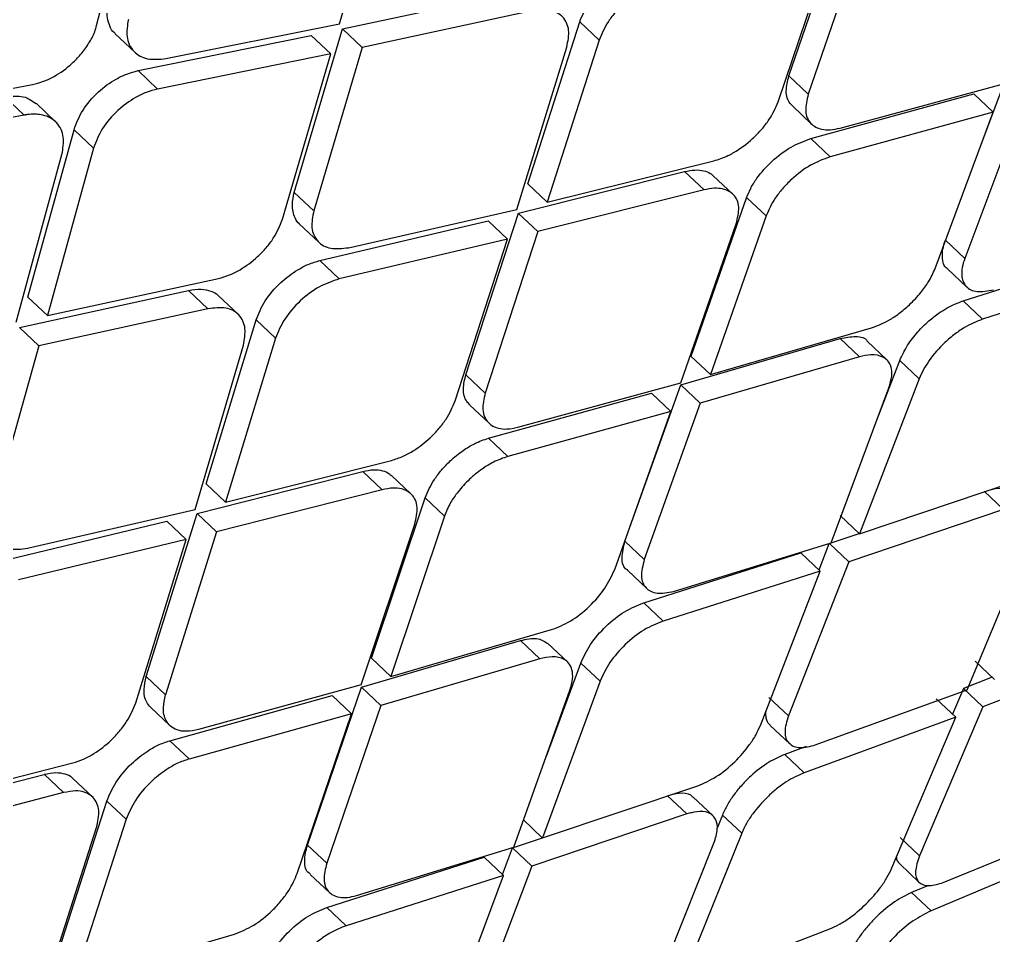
# Model space of a CAD drawing. Extents: x 400 to 501, y 484 to 634.
# Drawn here: x 413.384 to 414.176, y 585.549 to 586.293 of the extents above; entities that cross this region are included whole.
import ezdxf

# ---------------------------------------------------------------- set-up
doc = ezdxf.new("R2010")
doc.units = 0
doc.header["$MEASUREMENT"] = 0
doc.layers.add('DIM', color=3, linetype='Continuous')
doc.layers.add('GEOMETRY', color=3, linetype='Continuous', lineweight=25)

# ---------------------------------------------------------------- blocks, each defined once
blk = doc.blocks.new('2026 GRANDEE')
at = {"layer": 'GEOMETRY', "ltscale": 16}
for p, q in [((-36.97806, -10.55201), (-36.94184, -10.41464)), ((-36.78058, -10.5506), (-36.74189, -10.41555)), ((-36.41526, -10.59304), (-36.37093, -10.46331)), ((-36.42397, -10.61415), (-36.37991, -10.48417)), ((-36.35515, -10.47822), (-36.39951, -10.60791)), ((-36.77807, -10.5548), (-36.64, -10.52522)), ((-36.6242, -10.54015), (-36.76223, -10.56976)), ((-36.92161, -10.57893), (-36.78058, -10.5506)), ((-36.81729, -10.6877), (-36.77807, -10.5548)), ((-36.77805, -10.55482), (-36.76223, -10.56976)), ((-36.62739, -10.68077), (-36.58529, -10.54895)), ((-36.56949, -10.56386), (-36.58527, -10.54897)), ((-36.96288, -10.55864), (-36.94699, -10.57364)), ((-36.94428, -10.58869), (-36.80352, -10.5601)), ((-36.78768, -10.57506), (-36.80352, -10.5601)), ((-36.56949, -10.56386), (-36.61162, -10.69567)), ((-36.76223, -10.56976), (-36.80148, -10.70263)), ((-36.63635, -10.70164), (-36.59573, -10.56949)), ((-36.78768, -10.57506), (-36.92841, -10.60368)), ((-36.82702, -10.70949), (-36.78768, -10.57506)), ((-36.94427, -10.5887), (-36.92841, -10.60368)), ((-36.39951, -10.60791), (-36.41528, -10.59302)), ((-37.17307, -10.62659), (-37.03024, -10.59995)), ((-36.37349, -10.63542), (-36.24059, -10.59942)), ((-36.25912, -10.64947), (-36.24094, -10.60092)), ((-37.03683, -10.62489), (-37.05273, -10.60988)), ((-36.39745, -10.64396), (-36.26485, -10.60767)), ((-36.24911, -10.62253), (-36.26485, -10.60767)), ((-37.01136, -10.63026), (-37.02724, -10.61526)), ((-36.41238, -10.61738), (-36.39668, -10.63221)), ((-36.2252, -10.61579), (-36.27222, -10.74131)), ((-37.03683, -10.62489), (-37.17937, -10.6518)), ((-36.24911, -10.62253), (-36.38171, -10.65883)), ((-36.2963, -10.74956), (-36.24911, -10.62253)), ((-37.03386, -10.77289), (-36.99639, -10.63668)), ((-36.98052, -10.65167), (-36.99637, -10.6367)), ((-36.38171, -10.65883), (-36.39744, -10.64397)), ((-37.04339, -10.79322), (-37.00617, -10.65678)), ((-36.98052, -10.65167), (-37.01803, -10.78784)), ((-36.61162, -10.69567), (-36.47619, -10.66205)), ((-36.63509, -10.70466), (-36.49993, -10.67079)), ((-36.48419, -10.68565), (-36.49993, -10.67079)), ((-36.46087, -10.689), (-36.47666, -10.67408)), ((-36.61162, -10.69567), (-36.62739, -10.68078)), ((-36.80148, -10.70263), (-36.81729, -10.6877)), ((-36.48419, -10.68565), (-36.61932, -10.71956)), ((-36.49477, -10.82085), (-36.44954, -10.69198)), ((-36.43379, -10.70685), (-36.44952, -10.692)), ((-36.77333, -10.7326), (-36.63635, -10.70164)), ((-36.67782, -10.83589), (-36.63509, -10.70466)), ((-36.61932, -10.71956), (-36.63506, -10.70469)), ((-36.81296, -10.71341), (-36.7973, -10.72821)), ((-36.79649, -10.74309), (-36.65978, -10.71068)), ((-36.64401, -10.72557), (-36.65978, -10.71068)), ((-36.50298, -10.84243), (-36.45803, -10.7133)), ((-36.43379, -10.70685), (-36.47905, -10.8357)), ((-36.61932, -10.71956), (-36.66208, -10.85076)), ((-36.64401, -10.72557), (-36.7807, -10.758)), ((-36.68647, -10.85705), (-36.64401, -10.72557)), ((-36.27223, -10.74131), (-36.28796, -10.72646)), ((-36.27344, -10.77591), (-36.14564, -10.73509)), ((-36.79647, -10.74311), (-36.7807, -10.758)), ((-36.28619, -10.74974), (-36.27048, -10.76458)), ((-36.12989, -10.74996), (-36.25772, -10.79076)), ((-37.01803, -10.78784), (-36.87897, -10.75764)), ((-37.04073, -10.79756), (-36.90326, -10.76742)), ((-36.88746, -10.78234), (-36.90326, -10.76742)), ((-37.01803, -10.78784), (-37.03386, -10.77289)), ((-36.863, -10.78676), (-36.87893, -10.77171)), ((-36.25772, -10.79076), (-36.27344, -10.77591)), ((-36.88746, -10.78234), (-37.02489, -10.81252)), ((-36.88895, -10.92458), (-36.84834, -10.79133)), ((-36.83256, -10.80624), (-36.84833, -10.79135)), ((-37.02489, -10.81252), (-37.04072, -10.79757)), ((-36.47905, -10.8357), (-36.34809, -10.79786)), ((-36.83256, -10.80624), (-36.87317, -10.93947)), ((-36.50305, -10.8442), (-36.37363, -10.80645)), ((-36.35791, -10.8213), (-36.37363, -10.80645)), ((-36.33561, -10.82367), (-36.3515, -10.80867)), ((-37.02489, -10.81252), (-37.0627, -10.94675)), ((-36.89782, -10.94552), (-36.85871, -10.81195)), ((-36.49478, -10.82085), (-36.47905, -10.8357)), ((-36.35791, -10.8213), (-36.48732, -10.85905)), ((-36.34238, -10.86934), (-36.32508, -10.82435)), ((-36.30936, -10.83921), (-36.32507, -10.82437)), ((-36.66208, -10.85076), (-36.67783, -10.83589)), ((-36.30936, -10.83921), (-36.35774, -10.9651)), ((-36.63568, -10.87863), (-36.50299, -10.84243)), ((-36.54849, -10.97122), (-36.50305, -10.8442)), ((-36.50302, -10.84422), (-36.48732, -10.85905)), ((-36.38084, -10.97262), (-36.33386, -10.84647)), ((-36.65935, -10.88744), (-36.52696, -10.85097)), ((-36.51121, -10.86582), (-36.52694, -10.85097)), ((-36.67463, -10.86053), (-36.65894, -10.87535)), ((-36.48732, -10.85905), (-36.53277, -10.98607)), ((-36.51121, -10.86582), (-36.64361, -10.9023)), ((-36.55682, -10.99434), (-36.51121, -10.86582)), ((-36.64361, -10.9023), (-36.65933, -10.88745)), ((-36.87318, -10.93947), (-36.73814, -10.90548)), ((-36.89636, -10.94872), (-36.7616, -10.91448)), ((-36.74586, -10.92934), (-36.7616, -10.91448)), ((-36.72248, -10.93274), (-36.73828, -10.91782)), ((-36.87318, -10.93947), (-36.88894, -10.92458)), ((-36.35774, -10.9651), (-36.23149, -10.92281)), ((-36.74586, -10.92934), (-36.88061, -10.96361)), ((-36.75464, -11.06625), (-36.7109, -10.93597)), ((-36.69517, -10.95083), (-36.71088, -10.93599)), ((-36.24062, -10.94535), (-36.25636, -10.93048)), ((-37.0343, -10.97696), (-36.89782, -10.94552)), ((-36.93765, -11.08133), (-36.89637, -10.94873)), ((-36.8806, -10.96361), (-36.89634, -10.94875)), ((-36.69517, -10.95083), (-36.73892, -11.0811)), ((-36.35774, -10.9651), (-36.37347, -10.95025)), ((-36.24062, -10.94535), (-36.36658, -10.98791)), ((-37.05718, -10.98771), (-36.92098, -10.95482)), ((-36.90522, -10.9697), (-36.92098, -10.95482)), ((-36.76281, -11.08786), (-36.71935, -10.95732)), ((-36.8806, -10.96361), (-36.92191, -11.09619)), ((-36.38232, -10.97305), (-36.35802, -10.96484)), ((-36.90522, -10.9697), (-37.04139, -11.00262)), ((-36.94623, -11.10256), (-36.90521, -10.9697)), ((-36.53277, -10.98607), (-36.54849, -10.97122)), ((-36.50893, -11.01197), (-36.38084, -10.97261)), ((-36.3907, -10.99447), (-36.38232, -10.97306)), ((-36.36658, -10.98791), (-36.38229, -10.97308)), ((-36.27022, -11.09192), (-36.21902, -10.96869)), ((-36.53324, -11.02137), (-36.40537, -10.98061)), ((-36.38964, -10.99547), (-36.40537, -10.98062)), ((-36.36658, -10.98791), (-36.41563, -11.11318)), ((-36.54641, -10.99481), (-36.5307, -11.00965)), ((-36.38964, -10.99547), (-36.51753, -11.03621)), ((-36.4384, -11.12101), (-36.38964, -10.99547)), ((-36.53324, -11.02138), (-36.51753, -11.03621)), ((-36.73892, -11.0811), (-36.60813, -11.04309)), ((-36.76265, -11.08985), (-36.63339, -11.05195)), ((-36.61767, -11.06679), (-36.63339, -11.05195)), ((-36.5953, -11.06924), (-36.61115, -11.05427)), ((-36.13746, -11.05916), (-36.25739, -11.10586)), ((-36.73892, -11.0811), (-36.75464, -11.06625)), ((-36.61767, -11.06679), (-36.74692, -11.1047)), ((-36.61236, -11.14597), (-36.58443, -11.07024)), ((-36.56872, -11.08508), (-36.58442, -11.07026)), ((-36.24799, -11.08359), (-36.26376, -11.06869)), ((-36.92191, -11.09619), (-36.93765, -11.08133)), ((-36.56872, -11.08508), (-36.61564, -11.21235)), ((-36.24981, -11.08186), (-36.27317, -11.09096)), ((-36.76281, -11.08786), (-36.8952, -11.12435)), ((-36.80668, -11.2182), (-36.76265, -11.08985)), ((-36.74692, -11.1047), (-36.76262, -11.08988)), ((-36.63875, -11.21987), (-36.59321, -11.09235)), ((-36.3937, -11.13682), (-36.27022, -11.09192)), ((-36.27317, -11.09096), (-36.28209, -11.11187)), ((-36.27314, -11.09099), (-36.25739, -11.10586)), ((-36.91861, -11.13341), (-36.7865, -11.09666)), ((-36.77078, -11.1115), (-36.7865, -11.09666)), ((-36.41563, -11.11318), (-36.43137, -11.09831)), ((-36.27958, -11.11424), (-36.29535, -11.09935)), ((-36.93417, -11.10623), (-36.91844, -11.12109)), ((-36.74692, -11.1047), (-36.79097, -11.23304)), ((-36.25739, -11.10587), (-36.30905, -11.22702)), ((-36.77078, -11.1115), (-36.90288, -11.14827)), ((-36.81497, -11.24136), (-36.77078, -11.1115)), ((-36.27958, -11.11424), (-36.40278, -11.15942)), ((-36.33146, -11.23683), (-36.27958, -11.11424)), ((-36.43031, -11.12094), (-36.41465, -11.13572)), ((-36.90288, -11.14826), (-36.9186, -11.13341)), ((-36.4011, -11.13816), (-36.41852, -11.14455)), ((-36.41852, -11.14455), (-36.40278, -11.15942)), ((-37.13192, -11.18593), (-36.99737, -11.15148)), ((-37.15485, -11.19541), (-37.02057, -11.16073)), ((-37.02057, -11.16072), (-37.00484, -11.17558)), ((-36.98143, -11.17901), (-36.99723, -11.16408)), ((-36.61564, -11.21235), (-36.48931, -11.17014)), ((-37.00484, -11.17559), (-37.1391, -11.21031)), ((-36.51391, -11.17807), (-36.49818, -11.19292)), ((-36.47711, -11.19415), (-36.4929, -11.17923)), ((-37.01206, -11.31396), (-36.96966, -11.18242)), ((-36.95393, -11.19727), (-36.96964, -11.18243)), ((-36.95393, -11.19727), (-36.99634, -11.32881)), ((-36.49819, -11.19292), (-36.62423, -11.2354)), ((-36.46929, -11.19382), (-36.47357, -11.20442)), ((-36.45355, -11.20868), (-36.46928, -11.19383)), ((-37.02017, -11.33563), (-36.97804, -11.20383)), ((-36.61565, -11.21235), (-36.63136, -11.19751)), ((-36.28976, -11.24863), (-36.17132, -11.20016)), ((-36.63995, -11.22055), (-36.61216, -11.21119)), ((-36.45355, -11.20868), (-36.50365, -11.33295)), ((-36.30905, -11.22702), (-36.32485, -11.21211)), ((-36.79097, -11.23304), (-36.80669, -11.2182)), ((-36.76678, -11.25928), (-36.63875, -11.21987)), ((-36.64811, -11.24219), (-36.63996, -11.22056)), ((-36.62423, -11.2354), (-36.63993, -11.22058)), ((-36.52594, -11.34124), (-36.47611, -11.21671)), ((-36.79082, -11.26893), (-36.66301, -11.22811)), ((-36.64729, -11.24296), (-36.66301, -11.22811)), ((-36.18124, -11.22195), (-36.29958, -11.27171)), ((-36.62423, -11.23541), (-36.67192, -11.36195)), ((-36.32498, -11.2336), (-36.30918, -11.24852)), ((-36.80433, -11.24205), (-36.78861, -11.25689)), ((-36.64729, -11.24296), (-36.77511, -11.28377)), ((-36.6947, -11.36977), (-36.64729, -11.24296)), ((-36.3018, -11.25106), (-36.31539, -11.25678)), ((-36.31538, -11.25679), (-36.29958, -11.27171)), ((-36.77511, -11.28376), (-36.79081, -11.26893)), ((-36.99634, -11.32881), (-36.86583, -11.29054)), ((-36.50365, -11.33295), (-36.38192, -11.28639))]:
    blk.add_line(p, q, dxfattribs=at)
at = {"layer": 'GEOMETRY', "ltscale": 256}
blk.add_arc((-33.84061, -13.8223), 3.34302, 127.59873, 142.13098, dxfattribs=at)
at = {"layer": 'GEOMETRY', "ltscale": 16}
for points, knots in [([(-45.95138, -13.31067), (-45.80326, -13.03572), (-45.50869, -12.4889), (-45.13623, -11.87533), (-44.86569, -11.45331), (-44.7068, -11.21263), (-44.54229, -10.9704), (-44.36127, -10.71149), (-44.0257, -10.24686), (-43.52145, -9.59528), (-42.83455, -8.79457), (-42.17909, -8.10475), (-41.56717, -7.51461), (-41.00836, -7.01349), (-40.53256, -6.61686), (-40.14956, -6.31433), (-39.86619, -6.09815), (-39.58273, -5.8893), (-39.31466, -5.69848), (-38.90607, -5.41645), (-38.34324, -5.05), (-37.59903, -4.60266), (-37.08686, -4.3272), (-36.82941, -4.18873)], [0, 0, 0, 0, 0.071478, 0.142152, 0.164219, 0.186221, 0.208164, 0.23124, 0.25853, 0.33935, 0.419742, 0.49991, 0.55706, 0.614293, 0.671682, 0.698814, 0.726004, 0.753262, 0.779402, 0.801319, 0.866902, 0.933096, 1, 1, 1, 1]), ([(-40.50031, -15.87138), (-40.4458, -15.81506), (-40.32257, -15.68774), (-40.14083, -15.49971), (-39.96506, -15.31781), (-39.8201, -15.16778), (-39.70556, -15.04924), (-39.61939, -14.96007), (-39.55017, -14.88844), (-39.45107, -14.7859), (-39.30247, -14.63216), (-39.09355, -14.41604), (-38.84431, -14.15836), (-38.56444, -13.86935), (-38.26531, -13.56091), (-37.96381, -13.25062), (-37.66166, -12.94019), (-37.33129, -12.60131), (-36.97406, -12.23549), (-36.59871, -11.85185), (-36.24267, -11.48877), (-35.91446, -11.15471), (-35.66445, -10.90056), (-35.48279, -10.71599), (-35.3515, -10.58263), (-35.20257, -10.43136), (-35.02717, -10.25326), (-34.82599, -10.04902), (-34.59933, -9.81892), (-34.35904, -9.57501), (-34.19406, -9.4073), (-34.11296, -9.32485)], [0, 0, 0, 0, 0.025706, 0.058116, 0.085771, 0.108674, 0.126547, 0.139842, 0.14935, 0.159222, 0.186616, 0.219484, 0.257819, 0.304206, 0.351452, 0.398756, 0.44612, 0.493545, 0.553989, 0.613827, 0.669581, 0.720778, 0.767425, 0.786508, 0.805714, 0.828802, 0.856129, 0.887695, 0.922828, 0.962064, 1, 1, 1, 1]), ([(-40.37063, -15.94167), (-40.34221, -15.91479), (-40.10997, -15.69515), (-39.67445, -15.27607), (-39.065, -14.68611), (-38.45748, -14.09154), (-37.85213, -13.49396), (-37.24904, -12.89341), (-36.64835, -12.2902), (-36.05042, -11.68452), (-35.45552, -11.07665), (-34.86516, -10.4669), (-34.42623, -10.01051), (-34.18702, -9.75746), (-34.14059, -9.70834)], [0, 0, 0, 0, 0.013438, 0.10981, 0.206183, 0.302486, 0.398732, 0.494983, 0.591271, 0.687581, 0.783942, 0.880359, 0.976777, 1, 1, 1, 1]), ([(-34.65765, -9.86467), (-34.96575, -10.17281), (-35.86237, -11.06955), (-36.75158, -11.97495), (-37.33525, -12.56923)], [0, 0, 0, 0, 0.343618, 1, 1, 1, 1]), ([(-32.08264, -10.28071), (-32.40417, -10.52216), (-33.04399, -11.00262), (-33.956, -11.78032), (-34.84165, -12.57672), (-35.70093, -13.39788), (-36.53483, -14.23231), (-37.34742, -15.07739), (-38.13017, -15.94293), (-38.88813, -16.8398), (-39.3585, -17.46723), (-39.59503, -17.78273)], [0, 0, 0, 0, 0.113392, 0.225638, 0.337341, 0.448782, 0.560233, 0.669481, 0.778832, 0.888788, 1, 1, 1, 1]), ([(-36.58529, -10.54895), (-36.58316, -10.54387), (-36.57992, -10.53616), (-36.57202, -10.52606), (-36.56352, -10.51733), (-36.55342, -10.50987), (-36.54237, -10.50404), (-36.53615, -10.50224), (-36.53282, -10.50127)], [0, 0, 0, 0, 0.243895, 0.370125, 0.498892, 0.70956, 0.844909, 1, 1, 1, 1]), ([(-36.51703, -10.51619), (-36.52246, -10.51796), (-36.53332, -10.52149), (-36.54697, -10.53153), (-36.55616, -10.54091), (-36.5641, -10.55103), (-36.56735, -10.55876), (-36.5695, -10.56386)], [0, 0, 0, 0, 0.249813, 0.499483, 0.628077, 0.754584, 1, 1, 1, 1]), ([(-36.96271, -10.55843), (-36.963, -10.55829), (-36.96537, -10.55708), (-36.96739, -10.55249), (-36.97017, -10.54439), (-36.96891, -10.53689), (-36.9681, -10.53209)], [0, 0, 0, 0, 0.036735, 0.304724, 0.554853, 1, 1, 1, 1]), ([(-36.59574, -10.56949), (-36.5948, -10.56474), (-36.59337, -10.55748), (-36.59569, -10.54972), (-36.59954, -10.54396), (-36.60593, -10.5402), (-36.61461, -10.53868), (-36.62082, -10.53963), (-36.6242, -10.54015)], [0, 0, 0, 0, 0.241454, 0.36865, 0.499853, 0.697308, 0.835596, 1, 1, 1, 1]), ([(-36.95221, -10.5471), (-36.95299, -10.5519), (-36.9542, -10.55938), (-36.95163, -10.56776), (-36.94689, -10.57477), (-36.93729, -10.58033), (-36.92684, -10.5794), (-36.92161, -10.57894)], [0, 0, 0, 0, 0.232695, 0.362483, 0.500961, 0.750269, 1, 1, 1, 1]), ([(-37.03024, -10.59996), (-37.02724, -10.59922), (-37.0214, -10.59777), (-37.01021, -10.59246), (-36.99967, -10.5849), (-36.99047, -10.57537), (-36.98417, -10.56659), (-36.97984, -10.55869), (-36.97851, -10.55372), (-36.97806, -10.55201)], [0, 0, 0, 0, 0.137054, 0.266067, 0.499167, 0.625391, 0.770096, 0.921262, 1, 1, 1, 1]), ([(-36.9964, -10.63669), (-36.99435, -10.63134), (-36.99025, -10.62064), (-36.9774, -10.60583), (-36.96443, -10.59642), (-36.95325, -10.59098), (-36.94735, -10.58947), (-36.94428, -10.58868)], [0, 0, 0, 0, 0.249516, 0.499235, 0.728401, 0.858997, 1, 1, 1, 1]), ([(-36.41221, -10.6172), (-36.41289, -10.61661), (-36.41609, -10.61384), (-36.41836, -10.60591), (-36.41626, -10.59719), (-36.41526, -10.59304)], [0, 0, 0, 0, 0.123187, 0.582802, 1, 1, 1, 1]), ([(-37.05272, -10.60988), (-37.04734, -10.60937), (-37.037, -10.6084), (-37.03051, -10.61318), (-37.0274, -10.61548)], [0, 0, 0, 0, 0.520301, 1, 1, 1, 1]), ([(-36.92841, -10.60367), (-36.93147, -10.60446), (-36.93738, -10.60598), (-36.94855, -10.61142), (-36.96151, -10.62083), (-36.97436, -10.63563), (-36.97847, -10.64632), (-36.98053, -10.65168)], [0, 0, 0, 0, 0.141035, 0.271651, 0.500816, 0.750106, 1, 1, 1, 1]), ([(-36.39951, -10.60791), (-36.40061, -10.61263), (-36.40285, -10.62222), (-36.39833, -10.6322), (-36.39031, -10.63643), (-36.38173, -10.63713), (-36.37631, -10.63601), (-36.37349, -10.63543)], [0, 0, 0, 0, 0.24561, 0.499102, 0.727427, 0.858299, 1, 1, 1, 1]), ([(-36.47619, -10.66205), (-36.47241, -10.66084), (-36.46729, -10.6592), (-36.46187, -10.6563), (-36.45498, -10.65237), (-36.44655, -10.64616), (-36.43725, -10.63653), (-36.42936, -10.62645), (-36.42609, -10.61898), (-36.42397, -10.61415)], [0, 0, 0, 0, 0.179342, 0.242906, 0.250511, 0.499903, 0.635214, 0.763828, 1, 1, 1, 1]), ([(-37.00617, -10.65678), (-37.00538, -10.65194), (-37.00415, -10.64443), (-37.00675, -10.63609), (-37.01147, -10.62908), (-37.0202, -10.62436), (-37.02973, -10.62387), (-37.03494, -10.62454), (-37.03633, -10.62479), (-37.03671, -10.62486), (-37.03682, -10.62488), (-37.03683, -10.62489)], [0, 0, 0, 0, 0.234802, 0.363874, 0.500455, 0.749353, 0.934437, 0.98223, 0.994869, 0.999421, 1, 1, 1, 1]), ([(-36.44954, -10.69199), (-36.44846, -10.68933), (-36.44636, -10.68411), (-36.43994, -10.67385), (-36.42923, -10.6618), (-36.41338, -10.64981), (-36.40276, -10.64591), (-36.39745, -10.64396)], [0, 0, 0, 0, 0.132817, 0.260202, 0.497698, 0.74873, 1, 1, 1, 1]), ([(-36.38171, -10.65883), (-36.387, -10.66075), (-36.39757, -10.66459), (-36.41116, -10.67491), (-36.42042, -10.68447), (-36.42831, -10.69456), (-36.43164, -10.70201), (-36.4338, -10.70685)], [0, 0, 0, 0, 0.249798, 0.499562, 0.633636, 0.76193, 1, 1, 1, 1]), ([(-36.49993, -10.67078), (-36.4971, -10.67021), (-36.49152, -10.66909), (-36.48454, -10.6698), (-36.47955, -10.67151), (-36.47754, -10.67354), (-36.47683, -10.67426)], [0, 0, 0, 0, 0.293618, 0.577539, 0.851787, 1, 1, 1, 1]), ([(-36.81294, -10.71338), (-36.813, -10.71334), (-36.81477, -10.71221), (-36.81749, -10.70728), (-36.81971, -10.6988), (-36.81801, -10.69102), (-36.81729, -10.6877)], [0, 0, 0, 0, 0.008731, 0.262408, 0.685721, 1, 1, 1, 1]), ([(-36.45803, -10.7133), (-36.45691, -10.70852), (-36.45468, -10.69894), (-36.45924, -10.68901), (-36.46725, -10.68475), (-36.47588, -10.684), (-36.48134, -10.68508), (-36.48419, -10.68565)], [0, 0, 0, 0, 0.248726, 0.499126, 0.726658, 0.857717, 1, 1, 1, 1]), ([(-36.80148, -10.70263), (-36.8024, -10.70734), (-36.80381, -10.71462), (-36.8016, -10.7226), (-36.79733, -10.72919), (-36.78838, -10.73431), (-36.77835, -10.73317), (-36.77333, -10.7326)], [0, 0, 0, 0, 0.2363717, 0.3651746, 0.5007544, 0.7501474, 1, 1, 1, 1]), ([(-36.87897, -10.75764), (-36.87598, -10.75681), (-36.87021, -10.7552), (-36.8592, -10.74963), (-36.84878, -10.74195), (-36.84003, -10.73278), (-36.83221, -10.72254), (-36.82908, -10.71468), (-36.82701, -10.70949)], [0, 0, 0, 0, 0.139623, 0.26964, 0.499965, 0.628179, 0.754412, 1, 1, 1, 1]), ([(-36.28613, -10.74966), (-36.28622, -10.74962), (-36.28949, -10.74824), (-36.29054, -10.74216), (-36.29037, -10.7339), (-36.28876, -10.72895), (-36.28796, -10.72646)], [0, 0, 0, 0, 0.014488, 0.498875, 0.747635, 1, 1, 1, 1]), ([(-36.84835, -10.79133), (-36.84623, -10.78613), (-36.84195, -10.77564), (-36.82924, -10.76102), (-36.81654, -10.75148), (-36.80555, -10.74573), (-36.79961, -10.744), (-36.79649, -10.74309)], [0, 0, 0, 0, 0.247254, 0.499029, 0.720607, 0.853183, 1, 1, 1, 1]), ([(-36.27223, -10.74131), (-36.27303, -10.74381), (-36.2746, -10.74872), (-36.27499, -10.75697), (-36.27191, -10.76482), (-36.26285, -10.76952), (-36.25351, -10.7677), (-36.24883, -10.76679)], [0, 0, 0, 0, 0.133166, 0.261119, 0.500361, 0.749179, 1, 1, 1, 1]), ([(-36.34809, -10.79786), (-36.3434, -10.79607), (-36.33599, -10.79325), (-36.3254, -10.78612), (-36.31636, -10.77861), (-36.30816, -10.76976), (-36.30081, -10.7596), (-36.29792, -10.75317), (-36.2963, -10.74956)], [0, 0, 0, 0, 0.226957, 0.357915, 0.50015, 0.675928, 0.817966, 1, 1, 1, 1]), ([(-36.7807, -10.758), (-36.78611, -10.7598), (-36.79694, -10.76339), (-36.81296, -10.77545), (-36.82613, -10.79052), (-36.83043, -10.80102), (-36.83257, -10.80624)], [0, 0, 0, 0, 0.250046, 0.500074, 0.751781, 1, 1, 1, 1]), ([(-31.60261, -10.76289), (-31.73463, -10.85103), (-32.00143, -11.02914), (-32.39941, -11.30971), (-32.80026, -11.60377), (-33.20289, -11.91227), (-33.59557, -12.22609), (-34.04511, -12.60018), (-34.55539, -13.0457), (-35.13913, -13.58461), (-35.65545, -14.08781), (-36.09639, -14.53578), (-36.45318, -14.91078), (-36.79265, -15.2802), (-37.11489, -15.64349), (-37.42965, -16.01135), (-37.80424, -16.46601), (-38.23003, -17.01152), (-38.69019, -17.63867), (-38.97526, -18.06168), (-39.11572, -18.27011)], [0, 0, 0, 0, 0.044709, 0.090349, 0.13691, 0.184379, 0.232745, 0.277954, 0.348418, 0.422679, 0.500679, 0.550525, 0.598903, 0.645795, 0.691185, 0.735062, 0.781563, 0.856423, 0.929252, 1, 1, 1, 1]), ([(-36.90326, -10.76741), (-36.89975, -10.76686), (-36.89301, -10.7658), (-36.88513, -10.76763), (-36.88054, -10.76975), (-36.87909, -10.77163), (-36.87899, -10.77176)], [0, 0, 0, 0, 0.3529613, 0.678895, 0.9777776, 1, 1, 1, 1]), ([(-36.32508, -10.82435), (-36.32319, -10.82025), (-36.31961, -10.81249), (-36.3109, -10.80129), (-36.30194, -10.79239), (-36.29171, -10.78442), (-36.28199, -10.77885), (-36.27567, -10.77667), (-36.27345, -10.77591)], [0, 0, 0, 0, 0.206381, 0.389639, 0.549713, 0.68655, 0.889699, 1, 1, 1, 1]), ([(-36.85871, -10.81195), (-36.85783, -10.8072), (-36.85649, -10.79992), (-36.85884, -10.79203), (-36.86322, -10.78557), (-36.87227, -10.78055), (-36.88239, -10.78174), (-36.88745, -10.78234)], [0, 0, 0, 0, 0.238975, 0.367116, 0.500718, 0.750093, 1, 1, 1, 1]), ([(-36.25772, -10.79076), (-36.26238, -10.7926), (-36.26972, -10.7955), (-36.28027, -10.80268), (-36.29068, -10.81143), (-36.30216, -10.82426), (-36.30696, -10.83422), (-36.30935, -10.83921)], [0, 0, 0, 0, 0.227872, 0.358926, 0.501082, 0.750487, 1, 1, 1, 1]), ([(-36.37363, -10.80645), (-36.36928, -10.80565), (-36.36041, -10.80401), (-36.35286, -10.80567), (-36.35151, -10.80867), (-36.35151, -10.80868)], [0, 0, 0, 0, 0.490173, 0.997928, 1, 1, 1, 1]), ([(-36.33385, -10.84647), (-36.33289, -10.8432), (-36.33103, -10.83692), (-36.33171, -10.82958), (-36.33433, -10.82444), (-36.33945, -10.82058), (-36.34713, -10.81915), (-36.35469, -10.82065), (-36.35791, -10.82129)], [0, 0, 0, 0, 0.175694, 0.336945, 0.483743, 0.616085, 0.836602, 1, 1, 1, 1]), ([(-36.67447, -10.86037), (-36.67535, -10.85953), (-36.67861, -10.85641), (-36.6807, -10.84822), (-36.67874, -10.83979), (-36.67783, -10.83589)], [0, 0, 0, 0, 0.165648, 0.614594, 1, 1, 1, 1]), ([(-36.66208, -10.85076), (-36.66314, -10.85548), (-36.66476, -10.86268), (-36.66279, -10.87028), (-36.65914, -10.87604), (-36.65283, -10.87949), (-36.64436, -10.8804), (-36.63869, -10.87924), (-36.63568, -10.87863)], [0, 0, 0, 0, 0.241658, 0.368786, 0.499769, 0.714698, 0.848659, 1, 1, 1, 1]), ([(-36.73814, -10.90548), (-36.73503, -10.90449), (-36.72913, -10.90262), (-36.71832, -10.89667), (-36.7082, -10.8889), (-36.69961, -10.87983), (-36.69181, -10.86964), (-36.68858, -10.86203), (-36.68647, -10.85705)], [0, 0, 0, 0, 0.148761, 0.281855, 0.500179, 0.632364, 0.759897, 1, 1, 1, 1]), ([(-36.71091, -10.93597), (-36.70876, -10.93098), (-36.70548, -10.92336), (-36.69766, -10.9132), (-36.68991, -10.905), (-36.68072, -10.89764), (-36.66996, -10.89107), (-36.66315, -10.88874), (-36.65934, -10.88744)], [0, 0, 0, 0, 0.241932, 0.368876, 0.499454, 0.67335, 0.817689, 1, 1, 1, 1]), ([(-36.64361, -10.9023), (-36.64751, -10.90364), (-36.65445, -10.90603), (-36.6652, -10.91268), (-36.67524, -10.92077), (-36.68387, -10.93025), (-36.69111, -10.94051), (-36.69372, -10.94714), (-36.69517, -10.95083)], [0, 0, 0, 0, 0.186787, 0.332584, 0.500308, 0.67834, 0.821089, 1, 1, 1, 1]), ([(-36.7616, -10.91448), (-36.75861, -10.91388), (-36.75276, -10.91271), (-36.74558, -10.91363), (-36.74078, -10.91544), (-36.73897, -10.91744), (-36.73845, -10.918)], [0, 0, 0, 0, 0.310739, 0.606941, 0.888612, 1, 1, 1, 1]), ([(-36.71935, -10.95732), (-36.7183, -10.95255), (-36.71616, -10.94286), (-36.72075, -10.93293), (-36.72865, -10.92856), (-36.73719, -10.92762), (-36.74286, -10.92875), (-36.74586, -10.92934)], [0, 0, 0, 0, 0.245586, 0.49912, 0.715711, 0.849499, 1, 1, 1, 1]), ([(-36.25015, -10.92906), (-36.2491, -10.9288), (-36.244, -10.92751), (-36.23896, -10.92855), (-36.23637, -10.93102), (-36.23569, -10.93167)], [0, 0, 0, 0, 0.1604583, 0.7786162, 1, 1, 1, 1]), ([(-37.06271, -10.94675), (-37.06356, -10.95143), (-37.0649, -10.95873), (-37.06267, -10.96682), (-37.05833, -10.97353), (-37.04931, -10.97871), (-37.03931, -10.97755), (-37.0343, -10.97696)], [0, 0, 0, 0, 0.232661, 0.362409, 0.500805, 0.750204, 1, 1, 1, 1]), ([(-36.54624, -10.9946), (-36.54648, -10.9945), (-36.54985, -10.99299), (-36.55176, -10.98504), (-36.54958, -10.97584), (-36.54849, -10.97122)], [0, 0, 0, 0, 0.037053, 0.517094, 1, 1, 1, 1]), ([(-36.53277, -10.98607), (-36.53398, -10.99088), (-36.53633, -11.00026), (-36.53211, -11.0098), (-36.52303, -11.01468), (-36.51368, -11.01288), (-36.50893, -11.01197)], [0, 0, 0, 0, 0.256138, 0.499736, 0.746349, 1, 1, 1, 1]), ([(-36.63339, -11.05195), (-36.62868, -11.05096), (-36.61939, -11.04899), (-36.61393, -11.0526), (-36.61123, -11.05438)], [0, 0, 0, 0, 0.506236, 1, 1, 1, 1]), ([(-36.59321, -11.09235), (-36.59231, -11.08917), (-36.59057, -11.08304), (-36.59118, -11.07574), (-36.59365, -11.07048), (-36.59864, -11.06632), (-36.60644, -11.06452), (-36.61425, -11.06609), (-36.61767, -11.06679)], [0, 0, 0, 0, 0.168715, 0.324986, 0.468809, 0.600179, 0.824707, 1, 1, 1, 1]), ([(-36.93411, -11.10617), (-36.93524, -11.10491), (-36.93852, -11.10125), (-36.94028, -11.09273), (-36.93846, -11.0848), (-36.93765, -11.08133)], [0, 0, 0, 0, 0.228152, 0.661382, 1, 1, 1, 1]), ([(-36.8952, -11.12435), (-36.89853, -11.12502), (-36.90494, -11.1263), (-36.91259, -11.125), (-36.91815, -11.12189), (-36.92257, -11.1162), (-36.92458, -11.10765), (-36.92273, -11.09969), (-36.92191, -11.09619)], [0, 0, 0, 0, 0.168114, 0.323976, 0.467574, 0.598897, 0.823806, 1, 1, 1, 1]), ([(-36.99737, -11.15149), (-36.99445, -11.15056), (-36.98882, -11.14876), (-36.97807, -11.1429), (-36.96786, -11.13498), (-36.95922, -11.12568), (-36.95149, -11.1154), (-36.94831, -11.10765), (-36.94623, -11.10255)], [0, 0, 0, 0, 0.140251, 0.27051, 0.50011, 0.62976, 0.756466, 1, 1, 1, 1]), ([(-36.43018, -11.12079), (-36.43049, -11.12058), (-36.43226, -11.11936), (-36.43389, -11.11564), (-36.43385, -11.1113), (-36.43383, -11.10925)], [0, 0, 0, 0, 0.099345, 0.573548, 1, 1, 1, 1]), ([(-36.41563, -11.11318), (-36.41696, -11.11776), (-36.41963, -11.12691), (-36.41654, -11.13471), (-36.41138, -11.13818), (-36.40465, -11.13968), (-36.398, -11.13795), (-36.3937, -11.13683)], [0, 0, 0, 0, 0.249506, 0.498865, 0.635259, 0.764411, 1, 1, 1, 1]), ([(-36.48931, -11.17014), (-36.48431, -11.16795), (-36.47427, -11.16356), (-36.45899, -11.15107), (-36.44841, -11.13887), (-36.44182, -11.12869), (-36.43955, -11.12361), (-36.4384, -11.12101)], [0, 0, 0, 0, 0.24934, 0.499683, 0.738223, 0.866337, 1, 1, 1, 1]), ([(-36.96966, -11.18242), (-36.96752, -11.17732), (-36.96316, -11.16695), (-36.95084, -11.15247), (-36.93862, -11.14273), (-36.92789, -11.13652), (-36.92185, -11.13449), (-36.91861, -11.1334)], [0, 0, 0, 0, 0.245117, 0.498384, 0.707508, 0.843414, 1, 1, 1, 1]), ([(-36.90288, -11.14826), (-36.90612, -11.14935), (-36.91218, -11.15139), (-36.9229, -11.1576), (-36.93506, -11.1673), (-36.94739, -11.18175), (-36.95177, -11.19214), (-36.95393, -11.19727)], [0, 0, 0, 0, 0.157095, 0.293095, 0.500995, 0.753112, 1, 1, 1, 1]), ([(-36.41852, -11.14455), (-36.42288, -11.14646), (-36.43197, -11.15046), (-36.44423, -11.16002), (-36.45347, -11.16929), (-36.45995, -11.1772), (-36.46557, -11.18561), (-36.46804, -11.19105), (-36.46929, -11.19382)], [0, 0, 0, 0, 0.220169, 0.459673, 0.587341, 0.719944, 0.857494, 1, 1, 1, 1]), ([(-37.02057, -11.16072), (-37.01736, -11.16008), (-37.01113, -11.15884), (-37.00372, -11.1601), (-36.99916, -11.16199), (-36.99762, -11.16389), (-36.99736, -11.16421)], [0, 0, 0, 0, 0.33459, 0.647893, 0.939895, 1, 1, 1, 1]), ([(-36.40278, -11.15941), (-36.40764, -11.16159), (-36.41502, -11.16489), (-36.42528, -11.17248), (-36.43482, -11.1809), (-36.44332, -11.19069), (-36.44999, -11.20082), (-36.45234, -11.20601), (-36.45355, -11.20868)], [0, 0, 0, 0, 0.24474, 0.371321, 0.500359, 0.732779, 0.86216, 1, 1, 1, 1]), ([(-36.97804, -11.20383), (-36.97702, -11.19907), (-36.97547, -11.1918), (-36.97752, -11.18414), (-36.98106, -11.17859), (-36.98705, -11.17504), (-36.99538, -11.17375), (-37.00149, -11.17494), (-37.00484, -11.17558)], [0, 0, 0, 0, 0.241732, 0.368836, 0.49975, 0.692637, 0.832109, 1, 1, 1, 1]), ([(-36.51391, -11.17807), (-36.51071, -11.17719), (-36.50339, -11.17518), (-36.49642, -11.17619), (-36.49377, -11.17874), (-36.49307, -11.17942)], [0, 0, 0, 0, 0.3629629, 0.8300333, 1, 1, 1, 1]), ([(-36.47611, -11.21671), (-36.4749, -11.21278), (-36.47262, -11.20539), (-36.47407, -11.19757), (-36.47776, -11.19299), (-36.48366, -11.19059), (-36.49004, -11.19083), (-36.49545, -11.19219), (-36.49744, -11.19272), (-36.49818, -11.19292)], [0, 0, 0, 0, 0.212549, 0.400214, 0.562924, 0.700621, 0.90019, 0.962626, 1, 1, 1, 1]), ([(-36.80404, -11.24169), (-36.80447, -11.24149), (-36.80796, -11.23983), (-36.80979, -11.23172), (-36.80771, -11.22267), (-36.80669, -11.2182)], [0, 0, 0, 0, 0.066393, 0.53911, 1, 1, 1, 1]), ([(-36.32777, -11.22811), (-36.32777, -11.22813), (-36.32774, -11.23037), (-36.32677, -11.23229), (-36.32508, -11.23335), (-36.32487, -11.23348)], [0, 0, 0, 0, 0.0081055, 0.8739309, 1, 1, 1, 1]), ([(-36.30905, -11.22702), (-36.31052, -11.23144), (-36.31345, -11.24028), (-36.31093, -11.24767), (-36.3061, -11.25077), (-36.29976, -11.25175), (-36.29362, -11.24983), (-36.28976, -11.24863)], [0, 0, 0, 0, 0.249294, 0.498683, 0.644585, 0.776915, 1, 1, 1, 1]), ([(-36.79097, -11.23304), (-36.79209, -11.23763), (-36.79434, -11.24691), (-36.79035, -11.25686), (-36.7826, -11.26087), (-36.77417, -11.2611), (-36.76925, -11.25989), (-36.76678, -11.25928)], [0, 0, 0, 0, 0.241665, 0.488652, 0.740985, 0.86981, 1, 1, 1, 1]), ([(-36.38193, -11.28639), (-36.37949, -11.28532), (-36.37465, -11.2832), (-36.36458, -11.27684), (-36.35233, -11.26664), (-36.34182, -11.25453), (-36.33509, -11.24448), (-36.33269, -11.23943), (-36.33146, -11.23683)], [0, 0, 0, 0, 0.128939, 0.255483, 0.500432, 0.735236, 0.863987, 1, 1, 1, 1]), ([(-36.86583, -11.29054), (-36.86067, -11.28849), (-36.85036, -11.28439), (-36.83691, -11.27354), (-36.82764, -11.26345), (-36.82006, -11.25317), (-36.81693, -11.24592), (-36.81497, -11.24136)], [0, 0, 0, 0, 0.249713, 0.499421, 0.644539, 0.776493, 1, 1, 1, 1]), ([(-36.31539, -11.25678), (-36.31995, -11.25903), (-36.32922, -11.26362), (-36.34169, -11.27402), (-36.3507, -11.28348), (-36.35684, -11.29115), (-36.36208, -11.29902), (-36.36448, -11.30399), (-36.36569, -11.3065)], [0, 0, 0, 0, 0.237949, 0.483213, 0.609344, 0.737488, 0.867691, 1, 1, 1, 1]), ([(-36.29957, -11.27171), (-36.3044, -11.27413), (-36.31399, -11.27894), (-36.32901, -11.29176), (-36.33959, -11.30397), (-36.34629, -11.314), (-36.34867, -11.31892), (-36.34988, -11.32143)], [0, 0, 0, 0, 0.25122, 0.499885, 0.739695, 0.867401, 1, 1, 1, 1]), ([(-36.77511, -11.28376), (-36.77936, -11.28543), (-36.78636, -11.28818), (-36.79682, -11.29527), (-36.80565, -11.30281), (-36.81345, -11.3114), (-36.82093, -11.32168), (-36.82399, -11.32872), (-36.82587, -11.33304)], [0, 0, 0, 0, 0.208799, 0.344289, 0.50023, 0.652846, 0.787153, 1, 1, 1, 1])]:
    blk.add_open_spline(points, degree=3, knots=knots, dxfattribs=at)
for points in [[(-36.60813, -11.04309), (-36.60295, -11.04106), (-36.59258, -11.03699), (-36.57702, -11.02453), (-36.56388, -11.00949), (-36.55917, -10.99939), (-36.55681, -10.99434)], [(-36.58444, -11.07024), (-36.58209, -11.06518), (-36.57741, -11.05506), (-36.5643, -11.03999), (-36.54877, -11.0275), (-36.53842, -11.02341), (-36.53324, -11.02137)], [(-36.51752, -11.03621), (-36.5227, -11.03825), (-36.53305, -11.04235), (-36.54858, -11.05484), (-36.56169, -11.06991), (-36.56637, -11.08002), (-36.56872, -11.08508)], [(-36.84159, -11.31821), (-36.83928, -11.31311), (-36.83466, -11.30293), (-36.82166, -11.28776), (-36.80624, -11.27516), (-36.79596, -11.271), (-36.79082, -11.26893)]]:
    blk.add_open_spline(points, degree=3, dxfattribs=at)

msp = doc.modelspace()

# ---------------------------------------------------------------- block references
at = {"layer": 'DIM'}
msp.add_blockref('2026 GRANDEE', (450.42478, 596.84033), dxfattribs=at)

doc.saveas('drawing.dxf')
